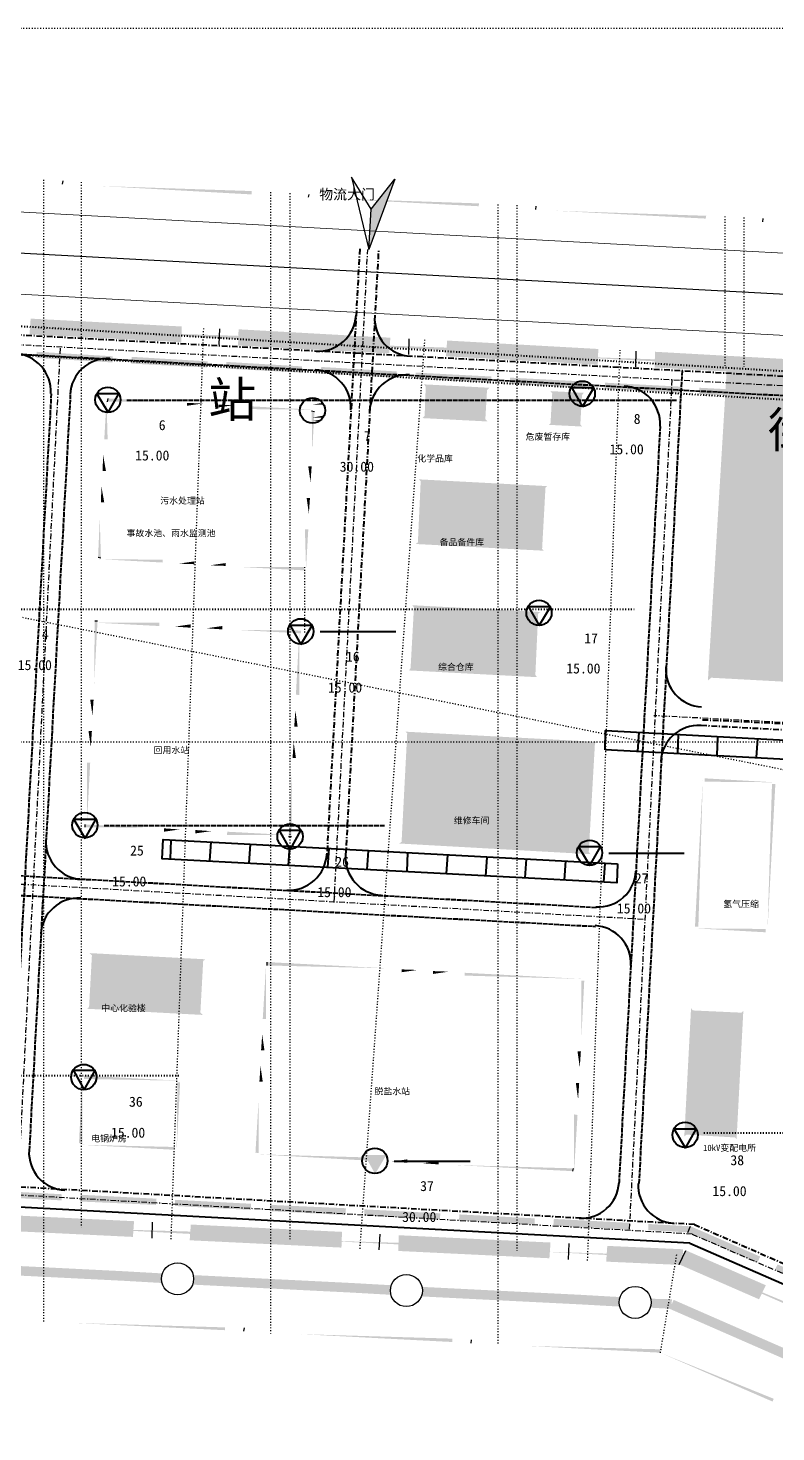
# Model space of a CAD drawing. Header units: metres. Extents: x 110 to 500, y 133 to 419.
# Drawn here: x 205.1 to 285, y 255.6 to 405.5 of the extents above; entities that cross this region are included whole.
import ezdxf

# ---------------------------------------------------------------- set-up
doc = ezdxf.new("R2010")
doc.units = ezdxf.units.M
for name, pattern in [('DASHDOT', [1, 0.6, -0.2, 0, -0.2]), ('DASHED', [0.6, 0.5, -0.1]), ('DOT', [0.2, 0, -0.2])]:
    doc.linetypes.add(name, pattern=pattern)
for name, color, linetype in [('PDF_0', 7, 'Continuous'), ('PDF_0-道路边线', 7, 'Continuous'), ('PDF_0高压线', 7, 'Continuous'), ('PDF_c- 现状道路', 7, 'Continuous'), ('PDF_d-道路中心线', 7, 'Continuous'), ('PDF_d-道路红线', 7, 'Continuous'), ('PDF_HY_BZ_CC', 7, 'Continuous'), ('PDF_PP-COM', 7, 'Continuous'), ('PDF_ROAD-CENT', 7, 'Continuous'), ('PDF_勘探点', 7, 'Continuous'), ('PDF_绿线', 7, 'Continuous')]:
    doc.layers.add(name, color=color, linetype=linetype)
doc.styles.add('CHINESE', font='宋体')

msp = doc.modelspace()

# ---------------------------------------------------------------- hatches: boundary and pattern name
at = {"layer": 'PDF_0'}
for points in [[(205.28, 372.8), (221.48, 371.96), (221.54, 373.64), (205.4, 374.48)], [(227.54, 371.6), (243.68, 370.76), (243.8, 372.44), (227.6, 373.34)], [(249.74, 370.46), (265.94, 369.56), (266, 371.24), (249.86, 372.14)], [(206.06, 370.28), (214.16, 369.8), (214.16, 370.46), (206.06, 370.94)], [(216.14, 369.68), (224.24, 369.26), (224.3, 369.92), (216.2, 370.4)], [(272, 369.26), (288.14, 368.36), (288.26, 370.04), (272.06, 370.94)], [(226.28, 369.14), (234.32, 368.72), (234.38, 369.38), (226.28, 369.86)], [(236.36, 368.6), (244.46, 368.18), (244.46, 368.84), (236.42, 369.32)], [(246.44, 368.06), (254.54, 367.64), (254.6, 368.3), (246.5, 368.72)], [(247.46, 364.1), (247.22, 363.86), (254.18, 363.5), (253.94, 363.74), (254.12, 366.86), (254.36, 367.1), (247.4, 367.46), (247.58, 367.22)], [(256.58, 367.52), (264.62, 367.1), (264.68, 367.76), (256.58, 368.18)], [(266.66, 366.98), (274.76, 366.56), (274.76, 367.22), (266.72, 367.64)], [(260.9, 363.32), (260.72, 363.14), (264.26, 362.96), (264.08, 363.2), (264.26, 366.32), (264.44, 366.56), (260.9, 366.74), (261.08, 366.5)], [(276.74, 366.44), (284.84, 366.02), (284.9, 366.68), (276.8, 367.1)], [(246.74, 350.6), (246.5, 350.42), (260.18, 349.7), (260, 349.88), (260.36, 356.42), (260.54, 356.6), (246.86, 357.32), (247.04, 357.14)], [(245.96, 337.16), (245.78, 336.92), (259.46, 336.2), (259.28, 336.44), (259.58, 342.98), (259.82, 343.16), (246.14, 343.88), (246.32, 343.64)], [(245, 318.62), (244.76, 318.44), (265.16, 317.3), (264.98, 317.54), (265.64, 329.12), (265.82, 329.3), (245.42, 330.38), (245.6, 330.2)], [(211.64, 300.98), (211.4, 300.8), (223.76, 300.14), (223.52, 300.38), (223.82, 305.9), (224.06, 306.08), (211.7, 306.74), (211.94, 306.5)], [(275.18, 287.18), (275.42, 287.36), (280.58, 287.06), (280.76, 286.88), (281.48, 300.56), (281.3, 300.38), (276.08, 300.62), (275.9, 300.86)], [(200.6, 280.76), (208.7, 280.34), (208.7, 281), (200.66, 281.42)], [(210.68, 280.22), (218.78, 279.86), (218.84, 280.52), (210.74, 280.94)], [(220.82, 279.74), (228.92, 279.32), (228.92, 279.98), (220.82, 280.4)], [(200.18, 277.22), (216.32, 276.44), (216.44, 278.12), (200.24, 278.9)], [(230.9, 279.2), (239, 278.78), (239.06, 279.5), (230.96, 279.86)], [(241.04, 278.72), (249.08, 278.3), (249.14, 278.96), (241.04, 279.38)], [(251.12, 278.18), (259.22, 277.76), (259.22, 278.42), (251.18, 278.84)], [(222.38, 276.08), (238.58, 275.3), (238.64, 276.98), (222.5, 277.76)], [(261.2, 277.64), (269.3, 277.22), (269.36, 277.94), (261.26, 278.36)], [(271.34, 277.16), (275.66, 276.92), (275.72, 277.58), (271.34, 277.82)], [(282.98, 273.68), (283.28, 274.34), (275.84, 277.58), (275.54, 276.92)], [(244.64, 274.94), (260.78, 274.16), (260.9, 275.84), (244.7, 276.62)], [(266.84, 273.8), (274.94, 273.44), (275.06, 275.12), (266.96, 275.48)], [(283.16, 269.78), (283.88, 271.28), (275.36, 275), (274.64, 273.5)], [(292.28, 269.66), (292.52, 270.26), (285.14, 273.5), (284.84, 272.9)]]:
    msp.add_hatch(color=7, dxfattribs=at).paths.add_polyline_path(points)
at = {"layer": 'PDF_0高压线'}
for points in [[(215.24, 271.76), (219.44, 271.52), (219.5, 272.54), (215.24, 272.78), (198.44, 273.62), (198.38, 272.6)], [(239.6, 270.5), (243.86, 270.26), (243.92, 271.28), (239.66, 271.52), (222.86, 272.36), (222.8, 271.34)], [(264.02, 269.24), (268.28, 269), (268.28, 270.02), (264.08, 270.26), (247.28, 271.1), (247.22, 270.08)], [(271.64, 268.88), (273.8, 268.76), (273.86, 269.78), (271.7, 269.84)], [(287.06, 262.88), (290.96, 261.2), (291.32, 262.16), (287.48, 263.84), (274.04, 269.72), (273.62, 268.76)]]:
    msp.add_hatch(color=7, dxfattribs=at).paths.add_polyline_path(points)
at = {"layer": 'PDF_c- 现状道路'}
for points in [[(140.48, 388.52), (460.58, 371.3), (140.48, 388.52), (460.58, 371.3)], [(460.16, 364.1), (140.06, 381.32), (460.16, 364.1), (140.06, 381.32)]]:
    msp.add_hatch(color=7, dxfattribs=at).paths.add_polyline_path(points)
at = {"layer": 'PDF_HY_BZ_CC'}
for points in [[(277.7, 335.84), (278.06, 336.14), (311.42, 334.34), (311.72, 333.98), (313.1, 366.02), (313.46, 366.32), (308.48, 366.26), (308.66, 366.56), (306.86, 368.06), (307.04, 368.36), (279.74, 369.86), (279.56, 369.68), (279.74, 369.5)], [(213.8, 365.78), (213.5, 365.78), (213.62, 361.58), (213.8, 365.78), (213.62, 361.58), (213.26, 361.58), (213.5, 365.78)], [(220.4, 365.24), (220.4, 365.6), (213.62, 365.6), (220.4, 365.24), (213.62, 365.6), (213.68, 365.96), (220.4, 365.6)], [(223.76, 365.06), (223.76, 365.42), (222.08, 365.18), (223.76, 365.06), (222.08, 365.18), (222.08, 365.48), (223.76, 365.42)], [(227.12, 364.88), (227.12, 365.24), (225.44, 365), (227.12, 364.88), (225.44, 365), (225.44, 365.3), (227.12, 365.24)], [(235.52, 364.46), (235.58, 364.76), (228.8, 364.82), (235.52, 364.46), (228.8, 364.82), (228.8, 365.12), (235.58, 364.76)], [(235.16, 360.44), (235.46, 360.38), (235.4, 364.64), (235.16, 360.44), (235.4, 364.64), (235.7, 364.58), (235.46, 360.38)], [(213.5, 359.9), (213.14, 359.9), (213.44, 358.22), (213.5, 359.9), (213.44, 358.22), (213.08, 358.22), (213.14, 359.9)], [(234.98, 357.02), (235.28, 357.02), (235.04, 358.7), (234.98, 357.02), (235.04, 358.7), (235.4, 358.7), (235.28, 357.02)], [(213.32, 356.54), (212.96, 356.54), (213.26, 354.86), (213.32, 356.54), (213.26, 354.86), (212.9, 354.86), (212.96, 356.54)], [(234.8, 353.66), (235.1, 353.66), (234.86, 355.34), (234.8, 353.66), (234.86, 355.34), (235.22, 355.34), (235.1, 353.66)], [(213.14, 353.18), (212.78, 353.18), (212.9, 348.92), (213.14, 353.18), (212.9, 348.92), (212.6, 348.98), (212.78, 353.18)], [(234.44, 347.78), (234.8, 347.78), (234.68, 351.98), (234.44, 347.78), (234.68, 351.98), (235.04, 351.98), (234.8, 347.78)], [(212.78, 349.1), (212.72, 348.8), (219.5, 348.74), (212.78, 349.1), (219.5, 348.74), (219.5, 348.44), (212.72, 348.8)], [(221.18, 348.68), (221.18, 348.32), (222.86, 348.56), (221.18, 348.68), (222.86, 348.56), (222.86, 348.26), (221.18, 348.32)], [(224.54, 348.5), (224.54, 348.14), (226.22, 348.38), (224.54, 348.5), (226.22, 348.38), (226.22, 348.08), (224.54, 348.14)], [(227.9, 348.32), (227.9, 347.96), (234.62, 347.96), (227.9, 348.32), (234.62, 347.96), (234.62, 347.6), (227.9, 347.96)], [(211.88, 335.48), (212.18, 335.48), (212.24, 342.2), (211.88, 335.48), (212.24, 342.2), (212.54, 342.2), (212.18, 335.48)], [(212.42, 342.38), (212.36, 342.02), (219.14, 342.02), (212.42, 342.38), (219.14, 342.02), (219.14, 341.66), (212.36, 342.02)], [(220.82, 341.96), (220.82, 341.6), (222.5, 341.84), (220.82, 341.96), (222.5, 341.84), (222.5, 341.48), (220.82, 341.6)], [(224.18, 341.78), (224.18, 341.42), (225.86, 341.66), (224.18, 341.78), (225.86, 341.66), (225.86, 341.3), (224.18, 341.42)], [(227.54, 341.6), (227.54, 341.24), (234.26, 341.18), (227.54, 341.6), (234.26, 341.18), (234.26, 340.88), (227.54, 341.24)], [(234.44, 341.06), (234.08, 341.06), (234.08, 334.28), (234.44, 341.06), (234.08, 334.28), (233.72, 334.34), (234.08, 341.06)], [(211.7, 332.12), (212, 332.12), (211.76, 333.8), (211.7, 332.12), (211.76, 333.8), (212.12, 333.8), (212, 332.12)], [(233.96, 332.6), (233.66, 332.66), (233.9, 330.92), (233.96, 332.6), (233.9, 330.92), (233.54, 330.92), (233.66, 332.66)], [(211.52, 328.76), (211.82, 328.76), (211.58, 330.44), (211.52, 328.76), (211.58, 330.44), (211.94, 330.44), (211.82, 328.76)], [(233.78, 329.24), (233.48, 329.24), (233.72, 327.56), (233.78, 329.24), (233.72, 327.56), (233.36, 327.56), (233.48, 329.24)], [(211.04, 320.36), (211.4, 320.3), (211.4, 327.08), (211.04, 320.36), (211.4, 327.08), (211.76, 327.08), (211.4, 320.3)], [(233.6, 325.88), (233.3, 325.88), (233.24, 319.16), (233.6, 325.88), (233.24, 319.16), (232.94, 319.16), (233.3, 325.88)], [(284.72, 324.62), (284.72, 324.98), (277.34, 325.04), (284.72, 324.62), (277.34, 325.04), (277.34, 325.4), (284.72, 324.98)], [(277.52, 325.22), (277.16, 325.22), (276.68, 309.56), (277.52, 325.22), (276.68, 309.56), (276.32, 309.56), (277.16, 325.22)], [(283.7, 309.14), (284.06, 309.14), (284.54, 324.8), (283.7, 309.14), (284.54, 324.8), (284.9, 324.8), (284.06, 309.14)], [(217.94, 319.82), (217.94, 320.12), (211.22, 320.18), (217.94, 319.82), (211.22, 320.18), (211.22, 320.48), (217.94, 320.12)], [(221.3, 319.64), (221.3, 319.94), (219.62, 319.7), (221.3, 319.64), (219.62, 319.7), (219.62, 320.06), (221.3, 319.94)], [(224.66, 319.46), (224.66, 319.76), (222.98, 319.52), (224.66, 319.46), (222.98, 319.52), (222.98, 319.88), (224.66, 319.76)], [(233.06, 318.98), (233.12, 319.34), (226.34, 319.34), (233.06, 318.98), (226.34, 319.34), (226.4, 319.7), (233.12, 319.34)], [(276.5, 309.74), (276.5, 309.38), (283.88, 309.32), (276.5, 309.74), (283.88, 309.32), (283.88, 308.96), (276.5, 309.38)], [(243.32, 304.76), (243.32, 305.12), (230.66, 305.42), (243.32, 304.76), (230.66, 305.42), (230.66, 305.78), (243.32, 305.12)], [(230.84, 305.6), (230.54, 305.6), (230.54, 299.72), (230.84, 305.6), (230.54, 299.72), (230.18, 299.72), (230.54, 305.6)], [(246.68, 304.58), (246.68, 304.94), (245, 304.7), (246.68, 304.58), (245, 304.7), (245, 305), (246.68, 304.94)], [(250.04, 304.4), (250.04, 304.76), (248.36, 304.52), (250.04, 304.4), (248.36, 304.52), (248.36, 304.82), (250.04, 304.76)], [(264.32, 303.62), (264.38, 303.98), (251.72, 304.34), (264.32, 303.62), (251.72, 304.34), (251.72, 304.64), (264.38, 303.98)], [(263.84, 297.92), (264.2, 297.92), (264.2, 303.8), (263.84, 297.92), (264.2, 303.8), (264.5, 303.8), (264.2, 297.92)], [(230.42, 298.04), (230.12, 298.04), (230.36, 296.36), (230.42, 298.04), (230.36, 296.36), (230, 296.36), (230.12, 298.04)], [(263.66, 294.56), (264.02, 294.56), (263.78, 296.24), (263.66, 294.56), (263.78, 296.24), (264.14, 296.24), (264.02, 294.56)], [(230.24, 294.68), (229.94, 294.68), (230.18, 293), (230.24, 294.68), (230.18, 293), (229.82, 293), (229.94, 294.68)], [(211.28, 293.48), (210.92, 293.48), (210.92, 286.4), (211.28, 293.48), (210.92, 286.4), (210.56, 286.46), (210.92, 293.48)], [(221.18, 292.76), (221.24, 293.12), (211.1, 293.3), (221.18, 292.76), (211.1, 293.3), (211.1, 293.66), (221.24, 293.12)], [(220.64, 285.92), (221, 285.86), (221.06, 292.94), (220.64, 285.92), (221.06, 292.94), (221.36, 292.94), (221, 285.86)], [(263.48, 291.2), (263.84, 291.14), (263.6, 292.88), (263.48, 291.2), (263.6, 292.88), (263.96, 292.88), (263.84, 291.14)], [(230.06, 291.32), (229.76, 291.32), (229.76, 285.38), (230.06, 291.32), (229.76, 285.38), (229.4, 285.44), (229.76, 291.32)], [(263.12, 283.58), (263.42, 283.58), (263.42, 289.52), (263.12, 283.58), (263.42, 289.52), (263.78, 289.46), (263.42, 283.58)], [(210.74, 286.58), (210.74, 286.28), (220.82, 286.04), (210.74, 286.58), (220.82, 286.04), (220.82, 285.74), (210.74, 286.28)], [(229.58, 285.56), (229.58, 285.26), (242.24, 284.9), (229.58, 285.56), (242.24, 284.9), (242.24, 284.54), (229.58, 285.26)], [(243.92, 284.84), (243.92, 284.48), (245.6, 284.72), (243.92, 284.84), (245.6, 284.72), (245.6, 284.36), (243.92, 284.48)], [(247.28, 284.6), (247.28, 284.3), (248.96, 284.54), (247.28, 284.6), (248.96, 284.54), (248.96, 284.18), (247.28, 284.3)], [(250.64, 284.42), (250.64, 284.12), (263.3, 283.76), (250.64, 284.42), (263.3, 283.76), (263.24, 283.46), (250.64, 284.12)]]:
    msp.add_hatch(color=7, dxfattribs=at).paths.add_polyline_path(points)
at = {"layer": 'PDF_PP-COM'}
for points in [[(244.28, 389.36), (243.14, 386.18), (241.76, 386.18)], [(241.52, 381.86), (241.76, 386.18), (241.52, 381.86), (241.76, 386.18), (243.14, 386.18)]]:
    msp.add_hatch(color=7, dxfattribs=at).paths.add_polyline_path(points)
at = {"layer": 'PDF_勘探点'}
for points in [[(236, 365.9), (235.52, 365.9), (236.18, 365.78), (235.52, 365.78)], [(235.52, 365.66), (236.42, 365.66), (236.18, 365.78)], [(235.52, 365.3), (236.72, 365.3), (236.54, 365.48)], [(235.52, 363.92), (236.72, 363.92), (236.84, 364.16)], [(235.58, 363.56), (236.42, 363.56), (236.6, 363.74)], [(235.58, 363.32), (236, 363.32), (236.24, 363.44)], [(241.04, 285.2), (243.38, 285.2), (242.18, 283.16)]]:
    msp.add_hatch(color=7, dxfattribs=at).paths.add_polyline_path(points)
at = {"layer": 'PDF_绿线'}
for points in [[(212.84, 388.94), (212.84, 388.64), (228.98, 388.1), (212.84, 388.94), (228.98, 388.1), (228.98, 387.74), (212.84, 388.64)], [(237.08, 387.68), (237.08, 387.32), (253.28, 386.78), (237.08, 387.68), (253.28, 386.78), (253.22, 386.48), (237.08, 387.32)], [(261.32, 386.36), (261.32, 386), (277.52, 385.46), (261.32, 386.36), (277.52, 385.46), (277.46, 385.16), (261.32, 386)], [(212.06, 373.46), (212, 373.16), (228.2, 372.62), (212.06, 373.46), (228.2, 372.62), (228.2, 372.26), (212, 373.16)], [(236.3, 372.14), (236.3, 371.84), (252.44, 371.3), (236.3, 372.14), (252.44, 371.3), (252.44, 370.94), (236.3, 371.84)], [(260.54, 370.88), (260.54, 370.52), (276.68, 369.98), (260.54, 370.88), (276.68, 369.98), (276.68, 369.68), (260.54, 370.52)], [(320.42, 367.28), (338.06, 366.38), (338.06, 366.68), (320.42, 367.64), (303.62, 368.54), (284.78, 369.56), (284.78, 369.2), (303.56, 368.18)], [(211.34, 277.7), (211.34, 277.34), (227.48, 276.86), (211.34, 277.7), (227.48, 276.86), (227.48, 276.5), (211.34, 277.34)], [(235.58, 276.44), (235.58, 276.08), (251.78, 275.6), (235.58, 276.44), (251.78, 275.6), (251.72, 275.3), (235.58, 276.08)], [(259.82, 275.18), (259.82, 274.88), (275, 274.4), (259.82, 275.18), (275, 274.4), (275, 274.1), (259.82, 274.88)], [(275.06, 274.4), (274.94, 274.1), (292.34, 266.84), (275.06, 274.4), (292.34, 266.84), (292.22, 266.54), (274.94, 274.1)], [(209.96, 267.62), (209.96, 267.26), (226.16, 266.78), (209.96, 267.62), (226.16, 266.78), (226.16, 266.48), (209.96, 267.26)], [(234.26, 266.36), (234.2, 266.06), (250.4, 265.58), (234.26, 266.36), (250.4, 265.58), (250.4, 265.22), (234.2, 266.06)], [(258.5, 265.16), (258.44, 264.8), (272.66, 264.44), (258.5, 265.16), (272.66, 264.44), (272.6, 264.08), (258.44, 264.8)], [(272.72, 264.38), (272.6, 264.08), (284.72, 259.16), (272.72, 264.38), (284.72, 259.16), (284.6, 258.86), (272.6, 264.08)]]:
    msp.add_hatch(color=7, dxfattribs=at).paths.add_polyline_path(points)

# ---------------------------------------------------------------- linework, layer by layer
at = {"layer": 'PDF_0', "color": 7, "linetype": 'DOT', "lineweight": 40}
for points in [[(472.84, 357.85), (191.12, 374.42)], [(190.94, 371.42), (428.59, 357.44)]]:
    msp.add_lwpolyline(points, dxfattribs=at)
at = {"layer": 'PDF_0', "color": 1, "linetype": 'DOT'}
for points in [[(220.4, 276.2), (223.88, 373.51)], [(240.56, 275.18), (247.49, 372.22)], [(264.86, 273.92), (268.33, 371.11)]]:
    msp.add_lwpolyline(points, dxfattribs=at)
at = {"layer": 'PDF_0', "color": 1}
for points in [[(225.56, 373.4), (225.5, 371.72)], [(245.78, 372.32), (245.72, 370.64)], [(270.02, 371), (269.96, 369.32)], [(218.36, 276.32), (218.42, 278)], [(242.6, 275.06), (242.72, 276.74)], [(262.82, 274.04), (262.88, 275.72)], [(274.64, 273.5), (275.36, 275)]]:
    msp.add_lwpolyline(points, dxfattribs=at)
at = {"layer": 'PDF_0', "color": 2, "lineweight": 40}
for points in [[(266.72, 328.46), (266.78, 330.5), (392.06, 323.78), (391.94, 321.74)], [(268.04, 316.28), (267.98, 314.24), (219.44, 316.82), (219.56, 318.86)]]:
    msp.add_lwpolyline(points, close=True, dxfattribs=at)
for points in [[(270.32, 330.32), (270.2, 328.28)], [(274.52, 330.08), (274.46, 328.1)], [(278.72, 329.84), (278.66, 327.86)], [(282.98, 329.66), (282.86, 327.62)], [(220.34, 316.82), (220.4, 318.8)], [(224.54, 316.58), (224.66, 318.62)], [(228.74, 316.34), (228.86, 318.38)], [(232.94, 316.1), (233.06, 318.14)], [(237.14, 315.92), (237.26, 317.9)], [(241.34, 315.68), (241.46, 317.66)], [(245.6, 315.44), (245.66, 317.48)], [(249.8, 315.2), (249.92, 317.24)], [(254, 314.96), (254.12, 317)], [(258.2, 314.78), (258.32, 316.76)], [(262.4, 314.54), (262.52, 316.58)], [(266.6, 314.3), (266.72, 316.34)]]:
    msp.add_lwpolyline(points, dxfattribs=at)
at = {"layer": 'PDF_0', "color": 2}
msp.add_lwpolyline([(275.54, 276.92), (275.84, 277.58)], dxfattribs=at)
at = {"layer": 'PDF_0-道路边线', "color": 3, "linetype": 'DASHDOT', "lineweight": 40}
for points in [[(240.53, 381.92), (237.02, 317.24)], [(239.06, 317.12), (242.57, 381.8)], [(143.42, 376.03), (459.08, 359)], [(468.92, 322.7), (277.04, 331.63)], [(276.98, 331.07), (468.8, 320.66)], [(276.26, 277.76), (130.65, 285.85)], [(276.26, 277.76), (319.05, 259.06)]]:
    msp.add_lwpolyline(points, dxfattribs=at)
at = {"layer": 'PDF_0-道路边线', "color": 3, "linetype": 'DASHED', "lineweight": 40}
for points in [[(149.36, 373.64), (451.87, 357.3)], [(274.94, 368.9), (270.33, 282.14)], [(203.24, 285.74), (207.63, 366.44)], [(205.28, 285.62), (209.67, 366.32)], [(272.6, 362.96), (268.21, 282.26)], [(265.76, 311.59), (146.36, 318.15)], [(146.24, 316.04), (265.7, 309.59)]]:
    msp.add_lwpolyline(points, dxfattribs=at)
at = {"layer": 'PDF_0-道路边线', "color": 3, "lineweight": 40}
for points in [[(275.78, 275.78), (130.52, 283.58)], [(275.78, 275.78), (321.92, 255.62)]]:
    msp.add_lwpolyline(points, dxfattribs=at)
for centre, start, end in [((236.09, 375.05), -93.0819, -3.0815), ((246.17, 374.51), 176.9183, -93.0813), ((203.51, 366.71), -3.0817, 86.9187), ((213.65, 366.17), 86.9181, 176.9185), ((235.55, 364.97), -3.0817, 86.9187), ((245.63, 364.43), 86.9181, 176.9185), ((268.55, 363.23), -3.082, 86.919), ((277.25, 337.07), 176.918, -93.081), ((276.71, 326.99), 86.918, 176.919), ((211.07, 318.65), 176.9183, -93.0813), ((232.97, 317.51), -93.0819, -3.0815), ((243.05, 316.97), 176.9183, -93.0813), ((265.97, 315.71), -93.082, -3.081), ((210.53, 308.57), 86.9181, 176.9185), ((265.43, 305.63), -3.082, 86.919), ((209.27, 285.47), 176.9183, -93.0813), ((264.17, 282.47), -93.082, -3.081), ((274.31, 281.93), 176.918, -93.081)]:
    msp.add_arc(centre, 4.05, start, end, dxfattribs=at)
at = {"layer": 'PDF_0高压线', "color": 1}
for centre in [(221.09, 271.97), (245.51, 270.71), (269.93, 269.45)]:
    msp.add_circle(centre, 1.71, dxfattribs=at)
at = {"layer": 'PDF_d-道路中心线', "color": 1}
msp.add_lwpolyline([(134, 385.28), (468.98, 367.22)], dxfattribs=at)
at = {"layer": 'PDF_d-道路红线', "color": 5, "lineweight": 5}
for points in [[(140.66, 389.3), (304.22, 380.48), (321.08, 379.58), (459.74, 372.14)], [(140.18, 380.54), (303.8, 371.72), (320.6, 370.82), (459.26, 363.38)]]:
    msp.add_lwpolyline(points, dxfattribs=at)
at = {"layer": 'PDF_HY_BZ_CC', "color": 5}
for points in [[(213.62, 365.6), (213.68, 365.96)], [(235.4, 364.64), (235.7, 364.58)], [(212.9, 348.92), (212.6, 348.98)], [(212.24, 342.2), (212.54, 342.2)], [(211.22, 320.18), (211.22, 320.48)], [(233.24, 319.16), (232.94, 319.16)]]:
    msp.add_lwpolyline(points, dxfattribs=at)
at = {"layer": 'PDF_HY_BZ_CC', "color": 5, "linetype": 'DOT'}
msp.add_lwpolyline([(234.62, 347.96), (234.62, 340.88)], dxfattribs=at)
at = {"layer": 'PDF_HY_BZ_CC', "color": 1}
for points in [[(230.66, 305.42), (230.66, 305.78)], [(263.3, 283.76), (263.24, 283.46)]]:
    msp.add_lwpolyline(points, dxfattribs=at)
at = {"layer": 'PDF_PP-COM', "color": 6}
for points in [[(241.52, 381.86), (241.76, 386.18), (239.66, 389.6)], [(241.52, 381.86), (241.76, 386.18), (244.28, 389.36)]]:
    msp.add_lwpolyline(points, close=True, dxfattribs=at)
at = {"layer": 'PDF_ROAD-CENT', "color": 6, "linetype": 'DASHDOT'}
for points in [[(237.8, 312.14), (241.39, 381.87)], [(143.36, 374.96), (457.49, 358.13)], [(204.02, 280.64), (208.58, 371.43)], [(273.86, 367.94), (269.3, 277.15)], [(468.86, 321.68), (271.93, 332.09)], [(270.8, 310.34), (141.27, 317.63)], [(276.02, 276.74), (130.61, 285.15)], [(276.02, 276.74), (320.89, 257.3)]]:
    msp.add_lwpolyline(points, dxfattribs=at)
at = {"layer": 'PDF_勘探点', "color": 5, "lineweight": 40}
for points in [[(213.68, 364.46), (214.82, 366.44), (212.48, 366.44)], [(264.32, 365.06), (265.52, 367.1), (263.18, 367.1)], [(259.7, 341.72), (260.9, 343.7), (258.56, 343.7)], [(234.26, 339.68), (235.46, 341.72), (233.12, 341.72)], [(211.22, 318.98), (212.36, 321.02), (210.02, 321.02)], [(233.12, 317.78), (234.26, 319.82), (231.92, 319.82)], [(265.1, 316.1), (266.24, 318.08), (263.9, 318.08)], [(211.1, 292.16), (212.3, 294.2), (209.96, 294.2)], [(275.3, 285.92), (276.44, 287.96), (274.1, 287.96)]]:
    msp.add_lwpolyline(points, close=True, dxfattribs=at)
at = {"layer": 'PDF_勘探点', "color": 5, "linetype": 'DASHED', "lineweight": 40}
for points in [[(215.66, 365.78), (274.46, 365.78)], [(213.26, 320.36), (243.2, 320.36)]]:
    msp.add_lwpolyline(points, dxfattribs=at)
at = {"layer": 'PDF_勘探点', "color": 5, "linetype": 'DOT', "lineweight": 40}
for points in [[(203.18, 343.46), (269.84, 343.46)], [(180.62, 293.66), (221.24, 293.66)], [(277.28, 287.54), (422.18, 287.54)]]:
    msp.add_lwpolyline(points, dxfattribs=at)
at = {"layer": 'PDF_勘探点', "color": 5, "lineweight": 40}
for points in [[(236.3, 341.06), (244.4, 341.06)], [(267.14, 317.42), (275.18, 317.42)], [(244.22, 284.54), (252.32, 284.54)]]:
    msp.add_lwpolyline(points, dxfattribs=at)
for centre in [(264.29, 366.47), (213.65, 365.81), (235.49, 364.67), (259.67, 343.07), (234.23, 341.09), (211.19, 320.39), (233.09, 319.19), (265.07, 317.45), (211.07, 293.51), (275.27, 287.33), (242.15, 284.57)]:
    msp.add_circle(centre, 1.35, dxfattribs=at)
at = {"layer": 'PDF_绿线', "color": 3, "linetype": 'DOT'}
for points in [[(143.42, 405.5), (477.08, 405.5)], [(206.78, 389.3), (206.78, 267.38)], [(210.8, 389.06), (210.8, 277.46)], [(231.02, 387.98), (231.02, 266.12)], [(233.06, 387.86), (233.06, 276.2)], [(255.26, 386.66), (255.26, 264.92)], [(257.3, 386.6), (257.3, 274.94)], [(279.5, 385.4), (279.5, 369.44)], [(281.54, 385.28), (281.54, 369.32)], [(140.68, 355.36), (457.28, 292.04)], [(139.52, 329.3), (472.82, 329.3)], [(274.34, 274.51), (272.6, 264.08)]]:
    msp.add_lwpolyline(points, dxfattribs=at)
at = {"layer": 'PDF_绿线', "color": 3}
for points in [[(208.82, 389.18), (208.76, 388.82)], [(235.1, 387.74), (235.04, 387.44)], [(259.34, 386.48), (259.28, 386.12)], [(283.58, 385.16), (283.52, 384.8)], [(228.2, 266.72), (228.14, 266.36)], [(252.44, 265.46), (252.38, 265.1)]]:
    msp.add_lwpolyline(points, dxfattribs=at)

# ---------------------------------------------------------------- texts
at = {"attachment_point": 7, "style": 'CHINESE'}
for s, insert, char_height in [('物流大门', (236.21, 387.09), 1.087), ('站', (224.36, 363.56), 3.77), ('街', (284.12, 360.32), 3.77), ('危废暂存库', (258.24, 361.46), 0.679), ('化学品库', (246.67, 359.13), 0.679), ('污水处理站', (219.24, 354.63), 0.679), ('事故水池、雨水监测池', (215.64, 351.15), 0.679), ('备品备件库', (249.06, 350.19), 0.679), ('综合仓库', (248.89, 336.87), 0.679), ('回用水站', (218.53, 327.99), 0.679), ('维修车间', (250.57, 320.49), 0.679), ('氢气压缩', (279.34, 311.57), 0.679), ('中心化验楼', (212.94, 300.45), 0.679), ('脱盐水站', (242.11, 291.57), 0.679), ('电锅炉房', (211.87, 286.53), 0.679), ('10kV变配电所', (277.18, 285.53), 0.679)]:
    msp.add_mtext(s, dxfattribs=dict(at, insert=insert, char_height=char_height))
at = {"color": 5, "attachment_point": 7, "style": 'CHINESE'}
for s, insert, char_height in [('8', (269.78, 363.22), 1.07), ('6', (219.08, 362.56), 1.07), ('7', (240.98, 361.42), 1.07), ('15.00', (216.56, 359.32), 1.073), ('15.00', (267.2, 359.98), 1.073), ('30.00', (238.4, 358.12), 1.073), ('4', (206.6, 340.24), 1.07), ('17', (264.5, 339.82), 1.073), ('16', (239.06, 337.84), 1.073), ('15.00', (204.02, 336.94), 1.073), ('15.00', (262.58, 336.58), 1.073), ('15.00', (237.14, 334.54), 1.073), ('25', (216.02, 317.14), 1.073), ('26', (237.92, 315.94), 1.073), ('15.00', (214.1, 313.84), 1.073), ('27', (269.9, 314.2), 1.073), ('15.00', (236, 312.7), 1.073), ('15.00', (267.98, 310.96), 1.073), ('36', (215.9, 290.32), 1.073), ('15.00', (213.98, 287.02), 1.073), ('38', (280.1, 284.08), 1.073), ('37', (246.98, 281.32), 1.073), ('15.00', (278.18, 280.78), 1.073), ('30.00', (245.06, 278.02), 1.073)]:
    msp.add_mtext(s, dxfattribs=dict(at, insert=insert, char_height=char_height))

doc.saveas('drawing.dxf')
